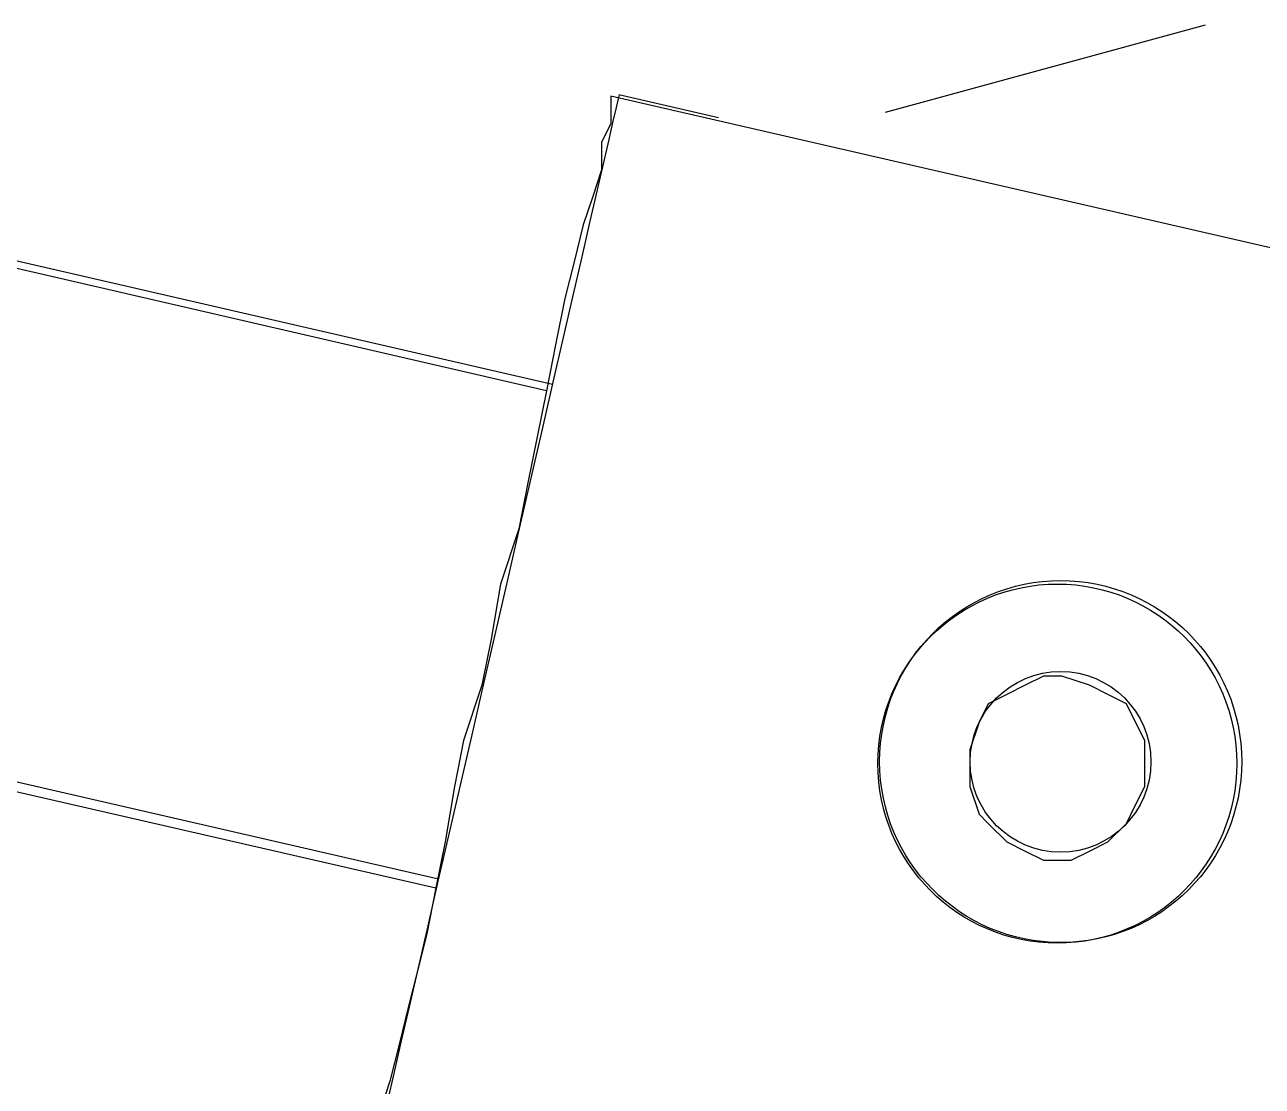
# Model space of a CAD drawing. Extents: x 3 to 592, y 5 to 207.
# Drawn here: x 106.445 to 111.187, y 59.106 to 63.174 of the extents above; entities that cross this region are included whole.
import ezdxf

# ---------------------------------------------------------------- set-up
doc = ezdxf.new("R2010")
doc.units = 0
doc.layers.get('0').update_dxf_attribs({"linetype": 'CONTINUOUS'})

msp = doc.modelspace()

# ---------------------------------------------------------------- linework, layer by layer
at = {"color": 7}
for points in [[(108.466678, 61.795343), (102.488859, 63.171529)], [(108.466678, 61.795343), (102.488859, 63.171529)], [(108.466678, 61.795343), (102.488859, 63.171529)], [(108.466678, 61.795343), (102.488859, 63.171529)], [(109.743779, 62.839166), (110.968922, 63.173717)], [(109.743779, 62.839166), (110.968922, 63.173717)], [(108.443889, 61.771389), (102.481944, 63.147222)], [(108.690833, 62.900278), (108.690833, 62.865), (108.690833, 62.829722), (108.690833, 62.794444), (108.655556, 62.723889), (108.655556, 62.618056), (108.620278, 62.512222), (108.585, 62.406389), (108.549722, 62.265278), (108.514444, 62.124167), (108.479167, 61.947778), (108.443889, 61.771389), (108.408611, 61.595), (108.373333, 61.418611), (108.338056, 61.242222), (108.2675, 61.030556), (108.232222, 60.818889)], [(108.72216, 62.905217), (108.718632, 62.890047), (108.710871, 62.856886), (108.698877, 62.804675), (108.682649, 62.734119), (108.662541, 62.645925), (108.638199, 62.54115), (108.610682, 62.4205), (108.579285, 62.285033), (108.545066, 62.136161), (108.508024, 61.975294), (108.468513, 61.803844), (108.427238, 61.623575), (108.383846, 61.43625), (108.339396, 61.243281), (108.294241, 61.046431), (108.248732, 60.847817)], [(108.72216, 62.905217), (108.718632, 62.890047), (108.710871, 62.856886), (108.698877, 62.804675), (108.682649, 62.734119), (108.662541, 62.645925), (108.638199, 62.54115), (108.610682, 62.4205), (108.579285, 62.285033), (108.545066, 62.136161), (108.508024, 61.975294), (108.468513, 61.803844), (108.427238, 61.623575), (108.383846, 61.43625), (108.339396, 61.243281), (108.294241, 61.046431), (108.248732, 60.847817)], [(108.72216, 62.905217), (108.718632, 62.890047), (108.710871, 62.856886), (108.698877, 62.804675), (108.682649, 62.734119), (108.662541, 62.645925), (108.638199, 62.54115), (108.610682, 62.4205), (108.579285, 62.285033), (108.545066, 62.136161), (108.508024, 61.975294), (108.468513, 61.803844), (108.427238, 61.623575), (108.383846, 61.43625), (108.339396, 61.243281), (108.294241, 61.046431), (108.248732, 60.847817)], [(108.72216, 62.905217), (108.718632, 62.890047), (108.710871, 62.856886), (108.698877, 62.804675), (108.682649, 62.734119), (108.662541, 62.645925), (108.638199, 62.54115), (108.610682, 62.4205), (108.579285, 62.285033), (108.545066, 62.136161), (108.508024, 61.975294), (108.468513, 61.803844), (108.427238, 61.623575), (108.383846, 61.43625), (108.339396, 61.243281), (108.294241, 61.046431), (108.248732, 60.847817)], [(128.023056, 58.455278), (108.690833, 62.900278)], [(109.10396, 62.817374), (108.722054, 62.905287)], [(109.10396, 62.817374), (108.722054, 62.905287)], [(109.10396, 62.817374), (108.722054, 62.905287)], [(109.10396, 62.817374), (108.722054, 62.905287)], [(102.052614, 61.276512), (108.030433, 59.900326)], [(102.052614, 61.276512), (108.030433, 59.900326)], [(102.052614, 61.276512), (108.030433, 59.900326)], [(102.052614, 61.276512), (108.030433, 59.900326)], [(102.023333, 61.242222), (108.020556, 59.866389)], [(108.248591, 60.847887), (108.20273, 60.649273), (108.157574, 60.452776), (108.113124, 60.259454), (108.070086, 60.072129), (108.028458, 59.891859), (107.988947, 59.720409), (107.951905, 59.559543), (107.917686, 59.410671), (107.886641, 59.275557), (107.858772, 59.154907), (107.834783, 59.049779), (107.814322, 58.961937), (107.798094, 58.891382), (107.786099, 58.839171), (107.778338, 58.805657), (107.775163, 58.791193)], [(108.248591, 60.847887), (108.20273, 60.649273), (108.157574, 60.452776), (108.113124, 60.259454), (108.070086, 60.072129), (108.028458, 59.891859), (107.988947, 59.720409), (107.951905, 59.559543), (107.917686, 59.410671), (107.886641, 59.275557), (107.858772, 59.154907), (107.834783, 59.049779), (107.814322, 58.961937), (107.798094, 58.891382), (107.786099, 58.839171), (107.778338, 58.805657), (107.775163, 58.791193)], [(108.248591, 60.847887), (108.20273, 60.649273), (108.157574, 60.452776), (108.113124, 60.259454), (108.070086, 60.072129), (108.028458, 59.891859), (107.988947, 59.720409), (107.951905, 59.559543), (107.917686, 59.410671), (107.886641, 59.275557), (107.858772, 59.154907), (107.834783, 59.049779), (107.814322, 58.961937), (107.798094, 58.891382), (107.786099, 58.839171), (107.778338, 58.805657), (107.775163, 58.791193)], [(108.248591, 60.847887), (108.20273, 60.649273), (108.157574, 60.452776), (108.113124, 60.259454), (108.070086, 60.072129), (108.028458, 59.891859), (107.988947, 59.720409), (107.951905, 59.559543), (107.917686, 59.410671), (107.886641, 59.275557), (107.858772, 59.154907), (107.834783, 59.049779), (107.814322, 58.961937), (107.798094, 58.891382), (107.786099, 58.839171), (107.778338, 58.805657), (107.775163, 58.791193)], [(108.232222, 60.818889), (108.196944, 60.6425), (108.126389, 60.430833), (108.091111, 60.254444), (108.055833, 60.042778), (108.020556, 59.866389), (107.985278, 59.69), (107.95, 59.548889), (107.914722, 59.407778), (107.879444, 59.266667), (107.844167, 59.125556), (107.808889, 59.019722), (107.808889, 58.949167), (107.773611, 58.878611), (107.773611, 58.808056), (107.773611, 58.772778)]]:
    msp.add_lwpolyline(points, dxfattribs=at)
msp.add_lwpolyline([(110.066667, 60.395556), (110.066667, 60.325), (110.066667, 60.254444), (110.101944, 60.148611), (110.137222, 60.113333), (110.207778, 60.042778), (110.278333, 60.0075), (110.348889, 59.972222), (110.454722, 59.972222), (110.525278, 60.0075), (110.595833, 60.042778), (110.666389, 60.113333), (110.701667, 60.183889), (110.736944, 60.254444), (110.736944, 60.325), (110.736944, 60.430833), (110.701667, 60.501389), (110.666389, 60.571944), (110.595833, 60.607222), (110.525278, 60.6425), (110.419444, 60.677778), (110.348889, 60.677778), (110.278333, 60.6425), (110.207778, 60.607222), (110.137222, 60.571944), (110.101944, 60.501389)], close=True, dxfattribs=at)
for centre, radius in [((110.401806, 60.342639), 0.687917), ((110.414576, 60.350294), 0.693649), ((110.414576, 60.350294), 0.693649), ((110.414576, 60.350294), 0.693649), ((110.414576, 60.350294), 0.693649), ((110.414117, 60.349306), 0.346251), ((110.414117, 60.349306), 0.346251), ((110.414117, 60.349306), 0.346251), ((110.414117, 60.349306), 0.346251)]:
    msp.add_circle(centre, radius, dxfattribs=at)

doc.saveas('drawing.dxf')
